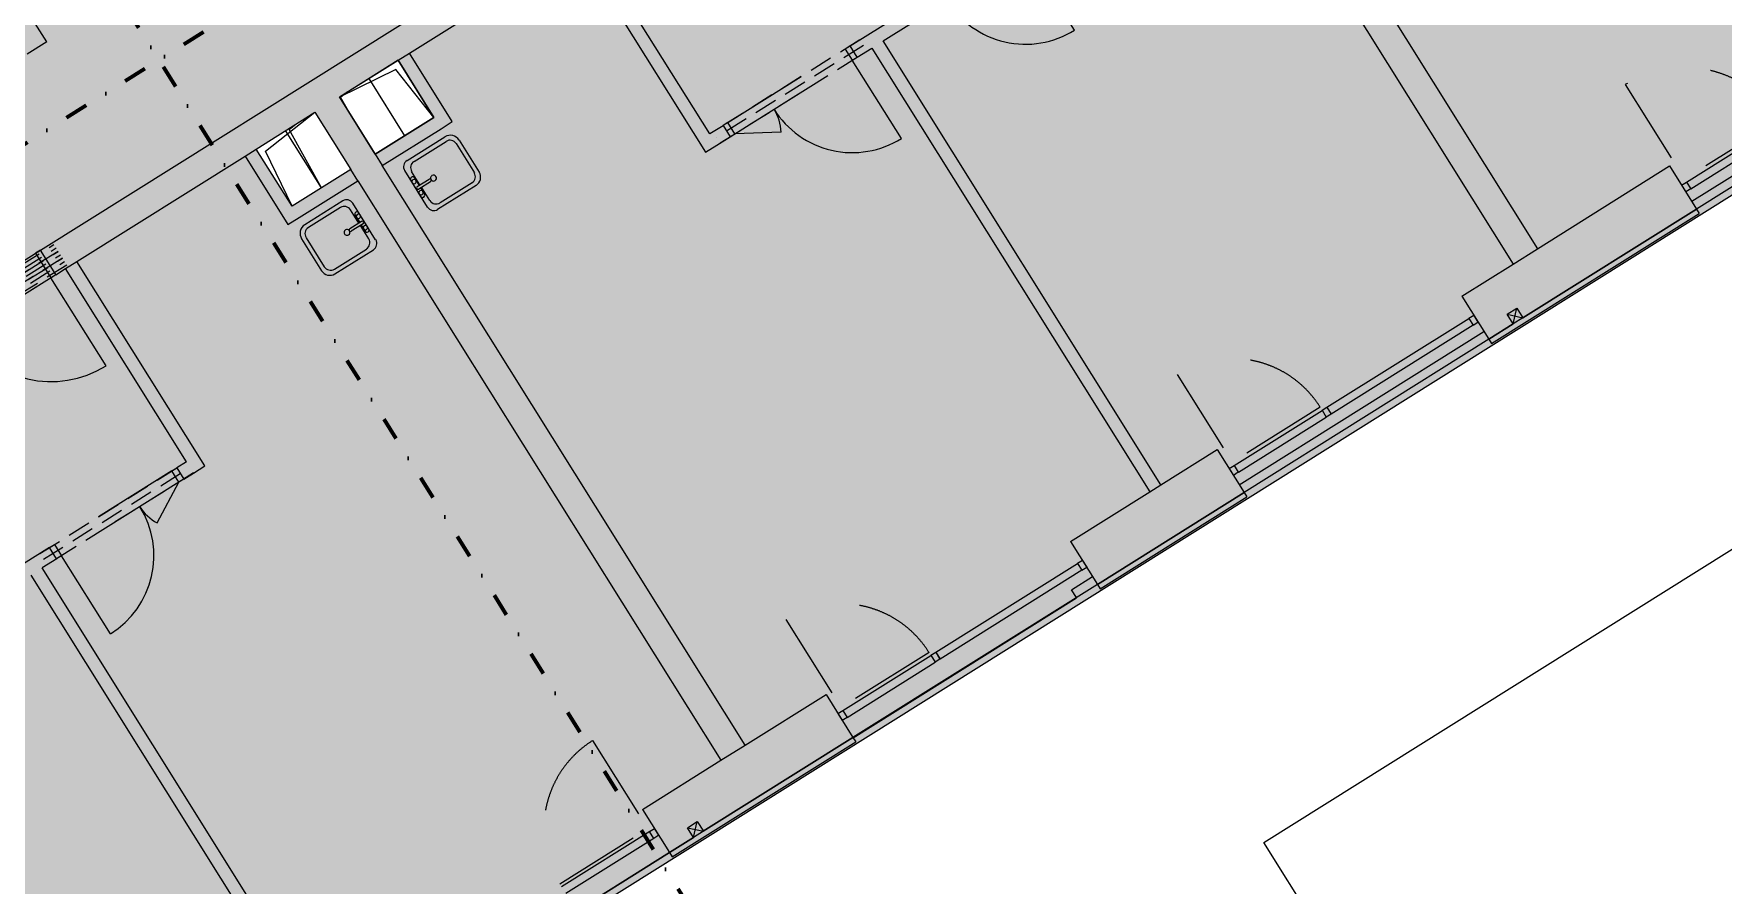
# Model space of a CAD drawing. Header units: millimetres. Extents: x 51291 to 245431, y -8645 to 72638.
# Drawn here: x 153051 to 167689, y 51774 to 59150 of the extents above; entities that cross this region are included whole.
import ezdxf

# ---------------------------------------------------------------- set-up
doc = ezdxf.new("R2010")
doc.units = ezdxf.units.MM
for name, pattern in [('HA_Dash_2mm-S1mm', [1500, 750, -750]), ('HA_Dash_3mm-S1mm', [300, 200, -100]), ('HA_DashDot_2_2mm-S0_6mm', [1650, 750, -450, 0, -450]), ('HA_DashDot_6mm-S2mm', [600, 200, -200, 0, -200])]:
    doc.linetypes.add(name, pattern=pattern)
for name, color, linetype, lineweight in [('A-DETL-____-THIN', 9, 'Continuous', 9), ('A-DETL-GENF-OTLN', 9, 'Continuous', 9), ('A-DOOR-____-MCUT', 9, 'Continuous', 9), ('A-DOOR-____-OTLN', 9, 'Continuous', 9), ('A-DOOR-FRAM-MCUT', 9, 'Continuous', 9), ('A-FLOR-____-OTLN', 9, 'Continuous', 9), ('A-GENM-____-HDLN', 9, 'HA_Dash_3mm-S1mm', 9), ('A-GENM-____-OTLN', 9, 'Continuous', 9), ('A-GLAZ-CURT-MCUT', 9, 'Continuous', 5), ('A-GLAZ-CURT-OTLN', 9, 'Continuous', 5), ('A-GLAZ-CWMG-MCUT', 9, 'Continuous', 5), ('A-GLAZ-CWMG-OTLN', 9, 'Continuous', 5), ('A-WALL-____-MCUT', 9, 'Continuous', 25), ('G-____-____-SYMB', 9, 'Continuous', 5), ('I-WALL-____-MCUT', 9, 'Continuous', 25), ('M-HVAC-DUCT-OTLN', 9, 'Continuous', 9), ('P-SANR-FIXT-OTLN', 9, 'Continuous', 9)]:
    doc.layers.add(name, color=color, linetype=linetype, lineweight=lineweight)

# ---------------------------------------------------------------- blocks, each defined once
blk = doc.blocks.new('HA_DR_Single_Swing_Solid - In_BJ_900x2100_Vstup-2000314-schema rezu D_140_5400')
at = {"layer": 'A-DOOR-____-MCUT', "linetype": 'HA_DashDot_2_2mm-S0_6mm'}
for p, q in [((-450, 125), (450, 125)), ((-450, -125), (450, -125))]:
    blk.add_line(p, q, dxfattribs=at)
at = {"layer": 'A-DOOR-____-OTLN'}
for p, q in [((-500, 125), (500, 125)), ((-500, -125), (500, -125))]:
    blk.add_line(p, q, dxfattribs=at)
at = {"layer": 'A-DOOR-____-OTLN', "lineweight": 5}
blk.add_line((450, -1025), (450, -125), dxfattribs=at)
blk.add_arc((450, -125), 900, 180, 270, dxfattribs=at)
at = {"layer": 'A-DOOR-FRAM-MCUT'}
for p, q in [((-450, 125), (-500, 125)), ((-500, 125), (-500, -125)), ((-450, -125), (-450, 125)), ((500, 125), (450, 125)), ((450, 125), (450, -125)), ((500, -125), (500, 125)), ((-500, -125), (-450, -125)), ((450, -125), (500, -125))]:
    blk.add_line(p, q, dxfattribs=at)
blk = doc.blocks.new('HA_DR_Double_Swing_Solid - In_BJ_1200x2100_800-1652965-schema rezu D_140_5400')
at = {"layer": 'A-DOOR-____-MCUT', "linetype": 'HA_DashDot_2_2mm-S0_6mm'}
for p, q in [((-600, 57.5), (600, 57.5)), ((-600, -57.5), (600, -57.5))]:
    blk.add_line(p, q, dxfattribs=at)
at = {"layer": 'A-DOOR-____-OTLN', "lineweight": 5}
for p, q in [((600, 857.5), (600, 57.5)), ((-253.6, 257.5), (-600, 57.5))]:
    blk.add_line(p, q, dxfattribs=at)
for centre, radius, start, end in [((600, 57.5), 800, 90, 180), ((-600, 57.5), 400, 360, 30)]:
    blk.add_arc(centre, radius, start, end, dxfattribs=at)
at = {"layer": 'A-DOOR-FRAM-MCUT'}
for p, q in [((-650, -57.5), (-650, 57.5)), ((-650, 57.5), (-600, 57.5)), ((-600, 57.5), (-600, -57.5)), ((600, 57.5), (650, 57.5)), ((600, -57.5), (600, 57.5)), ((650, 57.5), (650, -57.5)), ((-600, -57.5), (-650, -57.5)), ((650, -57.5), (600, -57.5))]:
    blk.add_line(p, q, dxfattribs=at)
blk = doc.blocks.new('HA_DR_Double_Swing_Solid - In_BJ_1200x2100_800-1652993-schema rezu D_140_5400')
at = {"layer": 'A-DOOR-____-MCUT', "linetype": 'HA_DashDot_2_2mm-S0_6mm'}
for p, q in [((-600, 57.5), (600, 57.5)), ((-600, -57.5), (600, -57.5))]:
    blk.add_line(p, q, dxfattribs=at)
at = {"layer": 'A-DOOR-____-OTLN', "lineweight": 5}
for p, q in [((-253.6, -257.5), (-600, -57.5)), ((600, -857.5), (600, -57.5))]:
    blk.add_line(p, q, dxfattribs=at)
for centre, radius, start, end in [((-600, -57.5), 400, 330, 0), ((600, -57.5), 800, 180, 270)]:
    blk.add_arc(centre, radius, start, end, dxfattribs=at)
at = {"layer": 'A-DOOR-FRAM-MCUT'}
for p, q in [((-600, 57.5), (-650, 57.5)), ((-650, 57.5), (-650, -57.5)), ((-600, -57.5), (-600, 57.5)), ((650, 57.5), (600, 57.5)), ((600, 57.5), (600, -57.5)), ((650, -57.5), (650, 57.5)), ((-650, -57.5), (-600, -57.5)), ((600, -57.5), (650, -57.5))]:
    blk.add_line(p, q, dxfattribs=at)
blk = doc.blocks.new('HA_DR_Single_Swing_Solid - In_BJ_800x2100-2000412-schema rezu D_140_5400')
at = {"layer": 'A-DOOR-____-MCUT', "linetype": 'HA_DashDot_2_2mm-S0_6mm'}
for p, q in [((-400, 57.5), (400, 57.5)), ((-400, -57.5), (400, -57.5))]:
    blk.add_line(p, q, dxfattribs=at)
at = {"layer": 'A-DOOR-____-OTLN', "lineweight": 5}
blk.add_line((400, -857.5), (400, -57.5), dxfattribs=at)
blk.add_arc((400, -57.5), 800, 180, 270, dxfattribs=at)
at = {"layer": 'A-DOOR-FRAM-MCUT'}
for p, q in [((-400, 57.5), (-450, 57.5)), ((-450, 57.5), (-450, -57.5)), ((-400, -57.5), (-400, 57.5)), ((450, 57.5), (400, 57.5)), ((400, 57.5), (400, -57.5)), ((450, -57.5), (450, 57.5)), ((-450, -57.5), (-400, -57.5)), ((400, -57.5), (450, -57.5))]:
    blk.add_line(p, q, dxfattribs=at)
blk = doc.blocks.new('Skříňka se dřezem_ pravoúhlá - 500 x 440mm-1420560-schema rezu D_140_5400')
at = {"layer": 'P-SANR-FIXT-OTLN'}
for p, q in [((202, 180), (-171, 180)), ((202, 180), (-171, 180)), ((92, 180), (-73, 180)), ((3, 161), (3, 40)), ((28, 161), (28, 40)), ((-234, 117), (-234, -271)), ((-234, 117), (-234, -271)), ((-196, 69), (-196, -258)), ((3, 133), (-133, 133)), ((-73, 142), (3, 142)), ((28, 142), (92, 142)), ((164, 133), (28, 133)), ((228, -258), (228, 69)), ((266, -276), (266, 117)), ((266, -276), (266, 117)), ((-145, -360), (181, -360)), ((-145, -360), (181, -360)), ((-133, -322), (164, -322))]:
    blk.add_line(p, q, dxfattribs=at)
for centre, radius, start, end in [((-171, 117), 63.5, 90, 180), ((-171, 117), 63.5, 90, 180), ((-73, 161), 19, 90, 270), ((-48, 161), 19, 360, 180), ((-48, 161), 19, 180, 0), ((16, 161), 12.7, 360, 180), ((66, 161), 19, 360, 180), ((66, 161), 19, 180, 360), ((92, 161), 19, 270, 90), ((202, 117), 63.5, 0, 90), ((202, 117), 63.5, 360, 90), ((-133, 69), 63.5, 90, 180), ((16, 3), 25.4, 360, 180), ((16, 3), 25.4, 180, 0), ((16, 40), 12.7, 180, 0), ((164, 69), 63.5, 0, 90), ((-145, -271), 88.9, 180, 270), ((-145, -271), 88.9, 180, 270), ((-133, -258), 63.5, 180, 270), ((164, -258), 63.5, 270, 0), ((181, -276), 84.4, 270, 0), ((181, -276), 84.4, 270, 0)]:
    blk.add_arc(centre, radius, start, end, dxfattribs=at)
blk = doc.blocks.new('Skříňka se dřezem_ pravoúhlá - 500 x 440mm-1465439-schema rezu D_140_5400')
at = {"layer": 'P-SANR-FIXT-OTLN'}
for p, q in [((-145, 360), (181, 360)), ((-145, 360), (181, 360)), ((-133, 322), (164, 322)), ((-234, -117), (-234, 271)), ((-234, -117), (-234, 271)), ((-196, -69), (-196, 258)), ((228, 258), (228, -69)), ((266, 276), (266, -117)), ((266, 276), (266, -117)), ((3, -133), (-133, -133)), ((-73, -142), (3, -142)), ((3, -161), (3, -40)), ((28, -161), (28, -40)), ((164, -133), (28, -133)), ((28, -142), (92, -142)), ((202, -180), (-171, -180)), ((202, -180), (-171, -180)), ((92, -180), (-73, -180))]:
    blk.add_line(p, q, dxfattribs=at)
for centre, radius, start, end in [((-145, 271), 88.9, 90, 180), ((-145, 271), 88.9, 90, 180), ((-133, 258), 63.5, 90, 180), ((164, 258), 63.5, 360, 90), ((181, 276), 84.4, 0, 90), ((181, 276), 84.4, 360, 90), ((16, -3), 25.4, 360, 180), ((-171, -117), 63.5, 180, 270), ((-171, -117), 63.5, 180, 270), ((-133, -69), 63.5, 180, 270), ((-73, -161), 19, 90, 270), ((-48, -161), 19, 360, 180), ((16, -3), 25.4, 180, 0), ((16, -40), 12.7, 360, 180), ((66, -161), 19, 0, 180), ((92, -161), 19, 270, 90), ((164, -69), 63.5, 270, 360), ((202, -117), 63.5, 270, 0), ((202, -117), 63.5, 270, 0), ((-48, -161), 19, 180, 0), ((16, -161), 12.7, 180, 0), ((66, -161), 19, 180, 0)]:
    blk.add_arc(centre, radius, start, end, dxfattribs=at)
blk = doc.blocks.new('HA_GM_Shaft_Rectangle - Default-2017771-schema rezu D_140_5400')
at = {"layer": 'A-DETL-GENF-OTLN'}
for p, q in [((58, -58), (600, 0)), ((0, -585), (58, -58))]:
    blk.add_line(p, q, dxfattribs=at)
at = {"layer": 'A-GENM-____-OTLN'}
for p, q in [((0, -585), (0, 0)), ((0, 0), (600, 0)), ((600, 0), (600, -585)), ((600, -585), (0, -585))]:
    blk.add_line(p, q, dxfattribs=at)
blk = doc.blocks.new('HA_GM_Shaft_Rectangle - Default-2017773-schema rezu D_140_5400')
at = {"layer": 'A-DETL-GENF-OTLN'}
for p, q in [((0, 585), (59, 59)), ((59, 59), (600, 0))]:
    blk.add_line(p, q, dxfattribs=at)
at = {"layer": 'A-GENM-____-OTLN'}
for p, q in [((0, 585), (0, 0)), ((600, 585), (0, 585)), ((600, 0), (600, 585)), ((0, 0), (600, 0))]:
    blk.add_line(p, q, dxfattribs=at)
blk = doc.blocks.new('Obdélníková příčel - 50x70mm EXT-1479988-schema rezu D_140_5400')
at = {"layer": 'A-GLAZ-CWMG-MCUT'}
for p, q in [((0, 70), (-50, 70)), ((-50, 70), (-50, 0)), ((-50, 0), (0, 0)), ((0, 70), (0, 0))]:
    blk.add_line(p, q, dxfattribs=at)
blk = doc.blocks.new('ABMV_CW_Single_Swing_Generic - Ex_Glass_SKLOPNE-1529248-schema rezu D_140_5400')
at = {"layer": 'A-DOOR-____-OTLN', "linetype": 'HA_Dash_2mm-S1mm', "lineweight": 5}
for p in [(450, 930), (-450, 30)]:
    blk.add_line(p, (450, 30), dxfattribs=at)
blk.add_arc((450, 30), 900, 90, 180, dxfattribs=at)
blk = doc.blocks.new('Obdélníková příčel - 50x70mm EXT-1480163-schema rezu D_140_5400')
at = {"layer": 'A-GLAZ-CWMG-OTLN'}
for p, q in [((-31448, 47661), (-32211, 47183)), ((-31411, 47601), (-32173, 47124))]:
    blk.add_line(p, q, dxfattribs=at)
blk = doc.blocks.new('Systémový panel - Sklo-1479875-schema rezu D_140_5400')
at = {"layer": 'A-GLAZ-CURT-MCUT'}
for p, q in [((-725, 70), (725, 70)), ((-725, 0), (-725, 70)), ((725, 0), (-725, 0)), ((725, 0), (725, 70))]:
    blk.add_line(p, q, dxfattribs=at)
blk = doc.blocks.new('Obdélníková příčel - 50x70mm EXT-1479396-schema rezu D_140_5400')
at = {"layer": 'A-GLAZ-CWMG-MCUT'}
for p, q in [((0, 0), (-50, 0)), ((-50, 0), (-50, -70)), ((0, 0), (0, -70)), ((-50, -70), (0, -70))]:
    blk.add_line(p, q, dxfattribs=at)
blk = doc.blocks.new('Obdélníková příčel - 50x70mm EXT-1479397-schema rezu D_140_5400')
at = {"layer": 'A-GLAZ-CWMG-MCUT'}
for p, q in [((0, 0), (-50, 0)), ((-50, 0), (-50, -70)), ((0, 0), (0, -70)), ((-50, -70), (0, -70))]:
    blk.add_line(p, q, dxfattribs=at)
blk = doc.blocks.new('ABMV_CW_Single_Swing_Generic - Ex_Glass_SKLOPNE-1529247-schema rezu D_140_5400')
at = {"layer": 'A-DOOR-____-OTLN', "linetype": 'HA_Dash_2mm-S1mm', "lineweight": 5}
for p in [(-450, -30), (450, -930)]:
    blk.add_line(p, (450, -30), dxfattribs=at)
blk.add_arc((450, -30), 900, 180, 270, dxfattribs=at)
blk = doc.blocks.new('Obdélníková příčel - 50x70mm EXT-1479461-schema rezu D_140_5400')
at = {"layer": 'A-GLAZ-CWMG-OTLN'}
for p, q in [((-22464, 53287), (-21702, 53765)), ((-22427, 53228), (-21665, 53706))]:
    blk.add_line(p, q, dxfattribs=at)
blk = doc.blocks.new('Obdélníková příčel - 50x70mm EXT-1479394-schema rezu D_140_5400')
at = {"layer": 'A-GLAZ-CWMG-MCUT'}
for p, q in [((25, 0), (-25, 0)), ((-25, 0), (-25, -70)), ((25, 0), (25, -70)), ((-25, -70), (25, -70))]:
    blk.add_line(p, q, dxfattribs=at)
blk = doc.blocks.new('ABMV_CW_Single_Swing_Generic - Ex_Glass_SKLOPNE-1529249-schema rezu D_140_5400')
at = {"layer": 'A-DOOR-____-OTLN', "linetype": 'HA_Dash_2mm-S1mm', "lineweight": 5}
for p in [(-484, -30), (484, -997)]:
    blk.add_line(p, (484, -30), dxfattribs=at)
blk.add_arc((484, -30), 967, 180, 270, dxfattribs=at)
blk = doc.blocks.new('Obdélníková příčel - 50x70mm EXT-1481680-schema rezu D_140_5400')
at = {"layer": 'A-GLAZ-CWMG-OTLN'}
for p, q in [((-15155, 57866), (-14335, 58379)), ((-15118, 57807), (-14298, 58320))]:
    blk.add_line(p, q, dxfattribs=at)
blk = doc.blocks.new('TB_Porotherm KP7_1250mm - TB_Porotherm KP7_1250mm-1834965-schema rezu D_140_5400')
at = {"layer": 'A-GENM-____-HDLN'}
for p, q in [((-625, 35), (625, 35)), ((-625, 0), (625, 0)), ((625, -35), (-625, -35))]:
    blk.add_line(p, q, dxfattribs=at)
blk = doc.blocks.new('TB_Porotherm KP11_5_1500mm - TB_Porotherm KP11_5_1500mm-1841486-schema rezu D_140_5400')
at = {"layer": 'A-GENM-____-HDLN'}
for p, q in [((-750, 57.5), (750, 57.5)), ((-750, 0), (750, 0)), ((750, -57.5), (-750, -57.5))]:
    blk.add_line(p, q, dxfattribs=at)
blk = doc.blocks.new('TB_Porotherm KP11_5_1500mm - TB_Porotherm KP11_5_1500mm-1850986-schema rezu D_140_5400')
at = {"layer": 'A-GENM-____-HDLN'}
for p, q in [((750, 57.5), (-750, 57.5)), ((-750, 0), (750, 0)), ((-750, -57.5), (750, -57.5))]:
    blk.add_line(p, q, dxfattribs=at)
blk = doc.blocks.new('185-01_OBJEKT D_Central_rvt-3-schema rezu D_140_5400')
at = {"layer": 'A-FLOR-____-OTLN'}
for p, q in [((-15109, 57699), (-12991, 59026)), ((-19029, 55244), (-16910, 56571)), ((-20482, 54333), (-20300, 54448)), ((-20440, 54266), (-20482, 54333)), ((-22376, 53052), (-20440, 54265)), ((-20440, 54265), (-20440, 54266)), ((-26084, 50730), (-23965, 52057))]:
    blk.add_line(p, q, dxfattribs=at)
at = {"layer": 'A-WALL-____-MCUT', "lineweight": 9}
for p, q in [((-26318, 58921), (-26220, 58982)), ((-27644, 58091), (-27547, 58152)), ((-26667, 57877), (-26728, 57974)), ((-26516, 58107), (-26455, 58010)), ((-16572, 56689), (-15067, 57632)), ((-15067, 57632), (-16572, 56689)), ((-16657, 57155), (-16445, 57288)), ((-29199, 57117), (-29102, 57178)), ((-16868, 56504), (-16657, 56636)), ((-16657, 56636), (-16868, 56504)), ((-19805, 55183), (-19708, 55244)), ((-20258, 54380), (-18987, 55177)), ((-18987, 55177), (-20258, 54380)), ((-23674, 52241), (-22377, 53053)), ((-22377, 53053), (-23674, 52241)), ((-23521, 52856), (-23310, 52988)), ((-23966, 52058), (-23758, 52188)), ((-23758, 52188), (-23966, 52058))]:
    blk.add_line(p, q, dxfattribs=at)
at = {"layer": 'A-WALL-____-MCUT'}
for p, q in [((-16445, 57288), (-15301, 58005)), ((-15301, 58005), (-15067, 57632)), ((-16844, 56466), (-15043, 57594)), ((-15067, 57632), (-15043, 57594)), ((-17102, 56877), (-16657, 57155)), ((-17102, 56877), (-16868, 56504)), ((-16868, 56504), (-16844, 56466)), ((-19708, 55244), (-19220, 55550)), ((-19220, 55550), (-18987, 55177)), ((-20492, 54753), (-19805, 55183)), ((-20234, 54342), (-18963, 55138)), ((-18987, 55177), (-18963, 55138)), ((-20492, 54753), (-20258, 54380)), ((-20258, 54380), (-20234, 54342)), ((-23310, 52988), (-22610, 53426)), ((-22610, 53426), (-22377, 53053)), ((-23942, 52020), (-22353, 53015)), ((-22377, 53053), (-22353, 53015)), ((-24199, 52431), (-23521, 52856)), ((-24199, 52431), (-23966, 52058)), ((-23966, 52058), (-23942, 52020))]:
    blk.add_line(p, q, dxfattribs=at)
at = {"layer": 'I-WALL-____-MCUT'}
for p, q in [((-18754, 60975), (-16445, 57288)), ((-29417, 57275), (-24713, 60221)), ((-18608, 60270), (-16657, 57155)), ((-29361, 59080), (-29911, 59957)), ((-26220, 58982), (-24763, 59895)), ((-24763, 59895), (-23653, 58124)), ((-23617, 58283), (-24665, 59956)), ((-21663, 59506), (-22401, 59044)), ((-22115, 59088), (-21602, 59409)), ((-29361, 59080), (-29531, 58974)), ((-22340, 58947), (-22212, 59027)), ((-22212, 59027), (-19805, 55183)), ((-19708, 55244), (-22115, 59088)), ((-26826, 58603), (-26318, 58921)), ((-26318, 58921), (-26007, 58426)), ((-25849, 58389), (-26220, 58982)), ((-26516, 58107), (-26826, 58603)), ((-27547, 58152), (-27038, 58470)), ((-27038, 58470), (-26728, 57974)), ((-26007, 58426), (-26516, 58107)), ((-26455, 58010), (-25946, 58328)), ((-25946, 58328), (-25849, 58389)), ((-23502, 58354), (-23617, 58283)), ((-27236, 57656), (-27547, 58152)), ((-23653, 58124), (-23556, 58185)), ((-23556, 58185), (-23441, 58257)), ((-29102, 57178), (-27644, 58091)), ((-27644, 58091), (-27273, 57497)), ((-26728, 57974), (-27236, 57656)), ((-23310, 52988), (-26455, 58010)), ((-27175, 57558), (-26667, 57877)), ((-26667, 57877), (-23521, 52856)), ((-27273, 57497), (-27175, 57558)), ((-29284, 57063), (-29199, 57117)), ((-28151, 55443), (-29199, 57117)), ((-27992, 55406), (-29102, 57178)), ((-28151, 55443), (-28236, 55390)), ((-28175, 55292), (-28090, 55345)), ((-28090, 55345), (-27992, 55406)), ((-29337, 54700), (-30104, 54219)), ((-29276, 54602), (-29403, 54523)), ((-29501, 54461), (-27094, 50618)), ((-26996, 50679), (-29403, 54523))]:
    blk.add_line(p, q, dxfattribs=at)
at = {"layer": 'M-HVAC-DUCT-OTLN', "lineweight": 5}
for p, q in [((-16709, 56721), (-16625, 56774)), ((-16709, 56721), (-16572, 56689)), ((-16656, 56636), (-16709, 56721)), ((-16656, 56636), (-16625, 56774)), ((-16572, 56689), (-16656, 56636)), ((-16625, 56774), (-16572, 56689)), ((-23811, 52272), (-23727, 52325)), ((-23811, 52272), (-23673, 52241)), ((-23758, 52188), (-23811, 52272)), ((-23758, 52188), (-23727, 52325)), ((-23727, 52325), (-23673, 52241)), ((-23673, 52241), (-23758, 52188))]:
    blk.add_line(p, q, dxfattribs=at)
at = {"layer": 'A-DOOR-____-OTLN', "color": 250, "lineweight": 9}
for name, p, rotation in [('HA_DR_Single_Swing_Solid - In_BJ_800x2100-2000412-schema rezu D_140_5400', (-21251, 59696), 32.0611111111109), ('ABMV_CW_Single_Swing_Generic - Ex_Glass_SKLOPNE-1529249-schema rezu D_140_5400', (-14745, 58123), 212.0611111111105), ('HA_DR_Double_Swing_Solid - In_BJ_1200x2100_800-1652993-schema rezu D_140_5400', (-22921, 58651), 32.0611111111109), ('HA_DR_Single_Swing_Solid - In_BJ_900x2100_Vstup-2000314-schema rezu D_140_5400', (-29774, 56904), 32.06111111111118), ('ABMV_CW_Single_Swing_Generic - Ex_Glass_SKLOPNE-1529247-schema rezu D_140_5400', (-18693, 55650), 212.0611111111105), ('HA_DR_Double_Swing_Solid - In_BJ_1200x2100_800-1652965-schema rezu D_140_5400', (-28756, 54996), 212.0611111111112), ('ABMV_CW_Single_Swing_Generic - Ex_Glass_SKLOPNE-1529247-schema rezu D_140_5400', (-22083, 53526), 212.0611111111105), ('ABMV_CW_Single_Swing_Generic - Ex_Glass_SKLOPNE-1529248-schema rezu D_140_5400', (-24520, 52000), 32.06111111111168)]:
    blk.add_blockref(name, p, dxfattribs=dict(at, rotation=rotation))
at = {"layer": 'A-GENM-____-OTLN', "color": 250, "lineweight": 9}
for name, p, rotation in [('TB_Porotherm KP11_5_1500mm - TB_Porotherm KP11_5_1500mm-1850986-schema rezu D_140_5400', (-22921, 58651), 212.0611111111103), ('HA_GM_Shaft_Rectangle - Default-2017773-schema rezu D_140_5400', (-26318, 58921), 212.0611111111116), ('HA_GM_Shaft_Rectangle - Default-2017771-schema rezu D_140_5400', (-27547, 58152), 32.06111111111057), ('TB_Porotherm KP7_1250mm - TB_Porotherm KP7_1250mm-1834965-schema rezu D_140_5400', (-29811, 56963), 32.06111111111186), ('TB_Porotherm KP7_1250mm - TB_Porotherm KP7_1250mm-1834965-schema rezu D_140_5400', (-29774, 56904), 32.06111111111186), ('TB_Porotherm KP7_1250mm - TB_Porotherm KP7_1250mm-1834965-schema rezu D_140_5400', (-29737, 56845), 32.06111111111186), ('TB_Porotherm KP11_5_1500mm - TB_Porotherm KP11_5_1500mm-1841486-schema rezu D_140_5400', (-28756, 54996), 32.06111111111186)]:
    blk.add_blockref(name, p, dxfattribs=dict(at, rotation=rotation))
at = {"layer": 'A-GLAZ-CURT-OTLN', "color": 250, "lineweight": 9, "rotation": 212.0611111111105}
for p in [(-17655, 56300), (-21045, 54177)]:
    blk.add_blockref('Systémový panel - Sklo-1479875-schema rezu D_140_5400', p, dxfattribs=at)
at = {"layer": 'A-GLAZ-CWMG-OTLN', "color": 250, "lineweight": 9}
for name, p in [('Obdélníková příčel - 50x70mm EXT-1481680-schema rezu D_140_5400', (0, 0)), ('Obdélníková příčel - 50x70mm EXT-1479461-schema rezu D_140_5400', (3390, 2123)), ('Obdélníková příčel - 50x70mm EXT-1479461-schema rezu D_140_5400', (0, 0)), ('Obdélníková příčel - 50x70mm EXT-1480163-schema rezu D_140_5400', (7310, 4578))]:
    blk.add_blockref(name, p, dxfattribs=at)
at = {"layer": 'A-GLAZ-CWMG-OTLN', "color": 250, "lineweight": 9, "extrusion": (0, 0, -1)}
for name, p, rotation in [('Obdélníková příčel - 50x70mm EXT-1479396-schema rezu D_140_5400', (15197, 57839), 327.9388888888895), ('Obdélníková příčel - 50x70mm EXT-1479394-schema rezu D_140_5400', (18291, 55902), 327.9388888888895), ('Obdélníková příčel - 50x70mm EXT-1479396-schema rezu D_140_5400', (19117, 55384), 327.9388888888895), ('Obdélníková příčel - 50x70mm EXT-1479394-schema rezu D_140_5400', (21681, 53779), 327.9388888888895), ('Obdélníková příčel - 50x70mm EXT-1479396-schema rezu D_140_5400', (22507, 53261), 327.9388888888895), ('Obdélníková příčel - 50x70mm EXT-1479988-schema rezu D_140_5400', (24096, 52266), 147.9388888888883)]:
    blk.add_blockref(name, p, dxfattribs=dict(at, rotation=rotation))
at = {"layer": 'A-GLAZ-CWMG-OTLN', "color": 250, "lineweight": 9, "rotation": 32.06111111111048}
for p in [(-16998, 56711), (-20388, 54588)]:
    blk.add_blockref('Obdélníková příčel - 50x70mm EXT-1479397-schema rezu D_140_5400', p, dxfattribs=at)
at = {"layer": 'P-SANR-FIXT-OTLN', "color": 250, "lineweight": 9, "rotation": 302.061111111111}
for name, p in [('Skříňka se dřezem_ pravoúhlá - 500 x 440mm-1465439-schema rezu D_140_5400', (-26017, 57915)), ('Skříňka se dřezem_ pravoúhlá - 500 x 440mm-1420560-schema rezu D_140_5400', (-26772, 57442))]:
    blk.add_blockref(name, p, dxfattribs=at)
blk = doc.blocks.new('HA_GM_Shaft_Rectangle - Default-2321989-schema rezu D_140_5400')
at = {"layer": 'A-DETL-GENF-OTLN'}
for p, q in [((1, -609), (32, -32)), ((32, -32), (106, -24))]:
    blk.add_line(p, q, dxfattribs=at)
at = {"layer": 'A-GENM-____-OTLN'}
blk.add_line((0, -609), (0, -24), dxfattribs=at)
blk = doc.blocks.new('HA_GM_Shaft_Rectangle - Default-V92-schema rezu D_140_5400')
at = {"layer": 'A-DETL-GENF-OTLN'}
for p, q in [((25, -171), (32, -32)), ((32, -32), (106, -24))]:
    blk.add_line(p, q, dxfattribs=at)
at = {"layer": 'A-GENM-____-OTLN'}
blk.add_line((325, -24), (325, -609), dxfattribs=at)

msp = doc.modelspace()

# ---------------------------------------------------------------- hatches: boundary and pattern name
at = {"layer": 'A-DETL-GENF-OTLN'}
h = msp.add_hatch(color=255, dxfattribs=at)
h.paths.add_polyline_path([(147466.6, 45042.7), (171282.5, 59956.3), (164669, 70504.4), (140861.3, 55590.9), (147455.3, 45060.8)])
h.paths.add_polyline_path([(144627.4, 50517.5), (144335.5, 50983.7), (144971.1, 51381.8), (145263, 50915.7), (144688.5, 50555.8)])
h.paths.add_polyline_path([(149153.1, 53794.7), (148834.6, 54303.2), (149215.9, 54542.1), (149534.4, 54033.6), (149163.9, 53801.4)])
h.paths.add_polyline_path([(149631.9, 54094.6), (149313.4, 54603.1), (149554.9, 54754.4), (149873.4, 54245.9), (149717.8, 54148.4)])
h.paths.add_polyline_path([(155289.2, 57655.8), (154978.7, 58151.6), (155487.3, 58470.1), (155797.8, 57974.4), (155399.1, 57724.6)])
h.paths.add_polyline_path([(151128.7, 57940.7), (150747.3, 58550.9), (152551.8, 59681.1), (152933.7, 59071.3), (151184.9, 57975.9)])
h.paths.add_polyline_path([(156009.7, 58107.1), (155699.2, 58602.9), (156207.8, 58921.4), (156518.3, 58425.7), (156070.8, 58145.3)])
h.paths.add_polyline_path([(154798.2, 60239.1), (154660.2, 60459.5), (157829.8, 62444.8), (157967.8, 62224.4), (155150, 60459.5)])
h.paths.add_polyline_path([(161950.1, 61810.1), (161631.6, 62318.6), (161873.1, 62469.9), (162191.6, 61961.4), (162011.1, 61848.4)])
h.paths.add_polyline_path([(162289, 62022.5), (161970.6, 62530.9), (162351.9, 62769.8), (162670.4, 62261.3), (162430.1, 62110.8)])
h.paths.add_polyline_path([(157722.7, 62109.4), (157778.4, 62126.5), (157818.1, 62169.1), (157831.1, 62225.8), (157814, 62281.5), (157771.4, 62321.2), (157714.6, 62334.2), (157659, 62317.1), (157619.3, 62274.5), (157606.2, 62217.8), (157623.3, 62162.1), (157666, 62122.4), (157693.5, 62112.2)])
h.paths.add_polyline_path([(157721.5, 62141.8), (157681.2, 62151.1), (157650.9, 62179.3), (157639.2, 62224.4), (157651.5, 62264.3), (157676.2, 62289.6), (157715.8, 62301.7), (157756.2, 62292.5), (157786.5, 62264.3), (157798.6, 62224.4), (157789.3, 62184.3), (157761.1, 62154), (157722.7, 62142)])
h.paths.add_polyline_path([(166966.5, 64492), (166648, 65000.5), (167283.7, 65398.6), (167602.2, 64890.2), (167222.6, 64652.4)])

# ---------------------------------------------------------------- linework, layer by layer
at = {"layer": 'A-DETL-____-THIN'}
msp.add_line((147466.6, 45042.7), (171282.5, 59956.3), dxfattribs=at)
at = {"layer": 'A-FLOR-____-OTLN'}
for p, q in [((169576.9, 58958.7), (167458.2, 57631.6)), ((163709.4, 52144.1), (172612.2, 57720.4)), ((165657.3, 56503.6), (163538.7, 55176.4)), ((162267.4, 54380.6), (160148.6, 53053.4)), ((164450.1, 50961.5), (163709.4, 52144.1)), ((158559.6, 52058), (156439.3, 50729.9))]:
    msp.add_line(p, q, dxfattribs=at)
at = {"layer": 'G-____-____-SYMB', "linetype": 'HA_DashDot_6mm-S2mm', "lineweight": 100}
for p, q in [((148437.8, 68018.1), (159965.1, 49614.5)), ((168253, 67765.6), (141982.1, 51310.6))]:
    msp.add_line(p, q, dxfattribs=at)

# ---------------------------------------------------------------- block references
at = {"lineweight": 5}
msp.add_blockref('185-01_OBJEKT D_Central_rvt-3-schema rezu D_140_5400', (182525.4, 0), dxfattribs=at)
at = {"layer": 'A-GENM-____-OTLN', "lineweight": 5, "rotation": 32.06124947745553}
for name, p in [('HA_GM_Shaft_Rectangle - Default-V92-schema rezu D_140_5400', (155665.1, 58610.3)), ('HA_GM_Shaft_Rectangle - Default-2321989-schema rezu D_140_5400', (155220.2, 58331.6))]:
    msp.add_blockref(name, p, dxfattribs=at)

doc.saveas('drawing.dxf')
